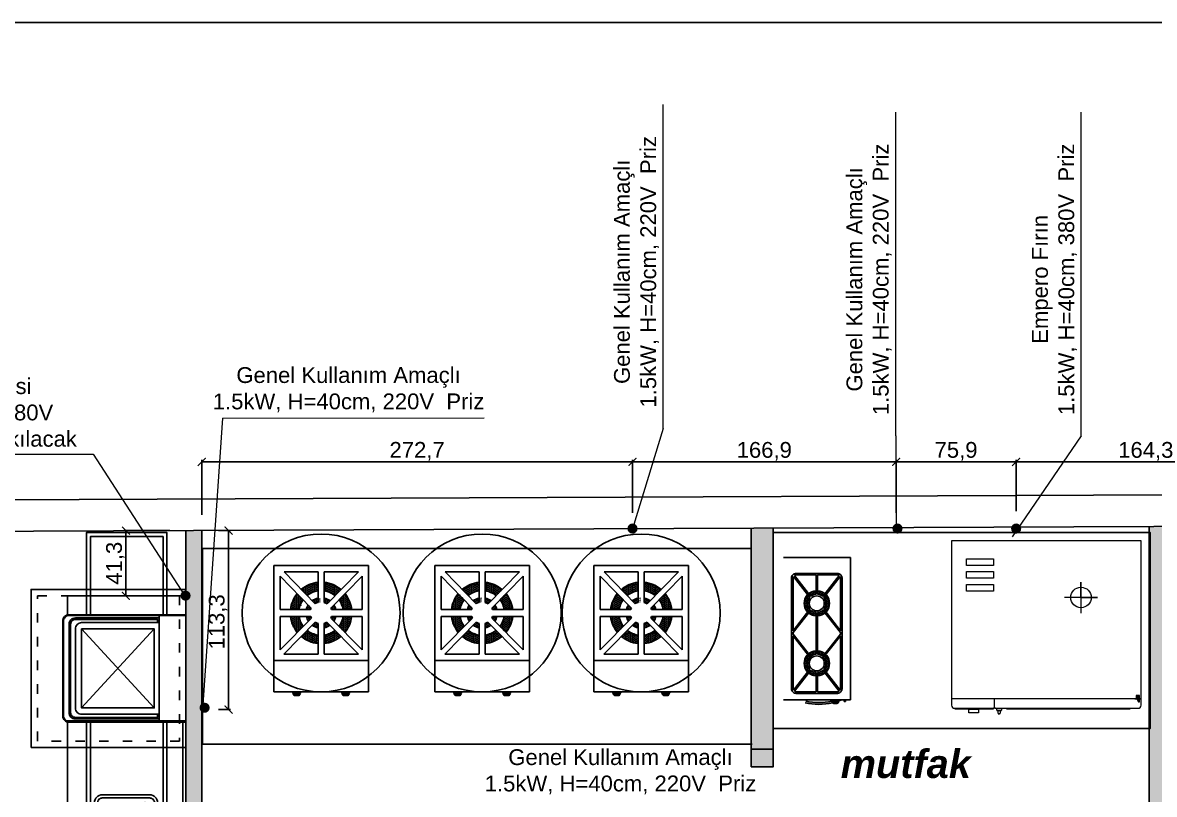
# Model space of a CAD drawing. Header units: millimetres. Extents: x -3164 to 12587, y -18082 to -16228.
# Drawn here: x 1909 to 2626, y -16717 to -16228 of the extents above; entities that cross this region are included whole.
import ezdxf

# ---------------------------------------------------------------- set-up
doc = ezdxf.new("R2010")
doc.units = ezdxf.units.MM
doc.linetypes.add('ACAD_ISO03W100', pattern=[30, 12, -18])
doc.layers.add('Mtm-elk.', color=40, linetype='Continuous', lineweight=20)
doc.layers.add('rmz-elk.', color=40, linetype='Continuous', lineweight=20)
doc.styles.add('ARIAL', font='', dxfattribs={"height": 1})
doc.styles.get("Standard").update_dxf_attribs({"font": 'arial.ttf'})
doc.styles.add('text-100', font='comic.ttf', dxfattribs={"height": 50})
doc.styles.get('ARIAL').set_extended_font_data('Arial', bold=True)
doc.dimstyles.new('ISO-25', dxfattribs={"dimtxt": 10, "dimasz": 5, "dimexe": 1.25, "dimexo": 10, "dimtad": 1, "dimdec": 1, "dimtxsty": 'Standard', "dimblk": 'ARCHTICK', "dimcen": 2.5, "dimadec": 0, "dimazin": 0, "dimtfac": 1, "dimtdec": 1, "dimtmove": 0, "dimatfit": 3, "dimfxl": 1, "dimarcsym": 0})
pattern_1 = [(0, (863.9996, -4927.1813), (0, 0.6599112), [0.381, -0.762]), (120, (863.9996, -4927.1813), (-0.57149986, -0.3299556), [0.381, -0.762]), (60, (864.3806, -4927.1813), (-0.57149986, 0.3299556), [0.381, -0.762])]
pattern_2 = [(0, (1426.2737, -5386.25986), (0, 0.6599112), [0.381, -0.762]), (120, (1426.2737, -5386.25986), (-0.57149986, -0.3299556), [0.381, -0.762]), (60, (1426.6547, -5386.25986), (-0.57149986, 0.3299556), [0.381, -0.762])]
pattern_3 = [(0, (1717.6897, -4372.8711), (0, 0.6599112), [0.381, -0.762]), (120, (1717.6897, -4372.8711), (-0.57149986, -0.3299556), [0.381, -0.762]), (60, (1718.0707, -4372.8711), (-0.57149986, 0.3299556), [0.381, -0.762])]
pattern_4 = [(180, (2767.1381, 5097.11667), (-7e-17, -0.549926), [0.3175, -0.635]), (300, (2767.1381, 5097.11667), (0.47624989, 0.274963), [0.3175, -0.635]), (240, (2766.8206, 5097.11667), (0.47624989, -0.274963), [0.3175, -0.635])]
pattern_5 = [(180, (2767.1381, 5059.11667), (-7e-17, -0.549926), [0.3175, -0.635]), (300, (2767.1381, 5059.11667), (0.47624989, 0.274963), [0.3175, -0.635]), (240, (2766.8206, 5059.11667), (0.47624989, -0.274963), [0.3175, -0.635])]

# ---------------------------------------------------------------- blocks, each defined once
blk = doc.blocks.new('23434324')
h = blk.add_hatch(color=7)
edge = h.paths.add_edge_path()
edge.add_line((2395.58, 1826.78), (2395.08, 1826.78))
edge.add_line((2395.08, 1826.78), (2395.08, 1752.78))
edge.add_arc((2391.58, 1752.78), 3.5, -90, 0, ccw=False)
edge.add_line((2391.58, 1749.28), (2331.58, 1749.28))
edge.add_arc((2331.58, 1752.78), 3.5, 180, 270, ccw=False)
edge.add_line((2328.08, 1752.78), (2328.08, 1826.78))
edge.add_line((2328.08, 1826.78), (2327.58, 1826.78))
edge.add_line((2327.58, 1826.78), (2327.58, 1809.87))
edge.add_line((2327.58, 1809.87), (2327.58, 1752.78))
edge.add_arc((2331.58, 1752.78), 4, 180, 270)
edge.add_line((2331.58, 1748.78), (2391.58, 1748.78))
edge.add_arc((2391.58, 1752.78), 4, 270, 360)
edge.add_line((2395.58, 1752.78), (2395.58, 1826.78))
blk.add_hatch(color=7).paths.add_polyline_path([(2393.58, 1809.87), (2390.58, 1809.87), (2390.58, 1808.87), (2392.58, 1808.87), (2392.58, 1756.78, -0.414214), (2389.58, 1753.78), (2333.58, 1753.78, -0.414214), (2330.58, 1756.78), (2330.58, 1808.87), (2332.58, 1808.87), (2332.58, 1809.87), (2329.58, 1809.87), (2329.58, 1756.78, 0.414214), (2333.58, 1752.78), (2389.58, 1752.78, 0.414214), (2393.58, 1756.78)])
at = {"color": 7}
for points in [[(2331.58, 1748.78), (2391.58, 1748.78, 0.414214), (2395.58, 1752.78), (2395.58, 1826.78), (2327.58, 1826.78), (2327.58, 1752.78, 0.414214)], [(2331.58, 1749.28), (2391.58, 1749.28, 0.414214), (2395.08, 1752.78), (2395.08, 1826.78), (2328.08, 1826.78), (2328.08, 1752.78, 0.414214)]]:
    blk.add_lwpolyline(points, format="xyb", close=True, dxfattribs=at)
for points in [[(2327.58, 1809.87), (2327.58, 1826.78), (2395.58, 1826.78), (2395.58, 1809.87)], [(2390.58, 1826.78), (2332.58, 1826.78)], [(2395.08, 1809.87), (2328.08, 1809.87)], [(2332.58, 1809.87), (2390.58, 1809.87)], [(2336.58, 1760.78), (2386.58, 1760.78), (2386.58, 1806.78), (2336.58, 1806.78), (2336.58, 1760.78), (2386.58, 1806.78), (2336.58, 1806.78), (2386.58, 1760.78)]]:
    blk.add_lwpolyline(points, dxfattribs=at)
for points in [[(2393.58, 1809.87), (2393.58, 1756.78, -0.414214), (2389.58, 1752.78), (2333.58, 1752.78, -0.414214), (2329.58, 1756.78), (2329.58, 1809.87)], [(2390.58, 1808.87), (2392.58, 1808.87), (2392.58, 1756.78, -0.414214), (2389.58, 1753.78), (2333.58, 1753.78, -0.414214), (2330.58, 1756.78), (2330.58, 1808.87), (2332.58, 1808.87)], [(2332.58, 1809.87), (2332.58, 1760.78, 0.414214), (2336.58, 1756.78), (2386.58, 1756.78, 0.414214), (2390.58, 1760.78), (2390.58, 1809.87)]]:
    blk.add_lwpolyline(points, format="xyb", dxfattribs=at)
blk = doc.blocks.new('errere')
at = {"color": 1}
blk.add_lwpolyline([(93.75, 2378.25), (193.75, 2378.25), (193.75, 2476.25), (93.75, 2476.25)], close=True, dxfattribs=at)
at = {"color": 1, "linetype": 'ACAD_ISO03W100', "ltscale": 0.5}
blk.add_lwpolyline([(97.75, 2382.25), (189.75, 2382.25), (189.75, 2472.25), (97.75, 2472.25)], close=True, dxfattribs=at)
at = {"color": 1}
blk.add_blockref('23434324', (-2217.83, 649.46), dxfattribs=at)
blk = doc.blocks.new('DSFSSDFS')
h = blk.add_hatch()
h.set_pattern_fill('NET3', scale=0.3, style=0)
h.set_pattern_definition([(0, (-92.6598, 1.5319), (0, 0.9525), []), (60, (-92.6598, 1.5319), (-0.8248892, 0.47625), []), (120, (-92.6598, 1.5319), (-0.8248892, -0.47625), [])])
h.paths.add_polyline_path([(1478.66, 2190.23, 1), (1482.66, 2190.23, 1)])
h.paths.add_polyline_path([(1481.21, 2190.23, -1), (1480.1, 2190.23, -1)], flags=16)
h.paths.add_polyline_path([(1480.96, 2190.23, 1), (1480.35, 2190.23, 1)], flags=0)
at = {"color": 7}
for points in [[(1453.66, 2158.23), (1483.66, 2158.23, 0.414214), (1488.66, 2163.23), (1488.66, 2193.23, 0.414214), (1483.66, 2198.23), (1453.66, 2198.23, 0.414214), (1448.66, 2193.23), (1448.66, 2163.23, 0.414214)], [(1453.66, 2160.23), (1483.66, 2160.23, 0.414214), (1486.66, 2163.23), (1486.66, 2193.23, 0.414214), (1483.66, 2196.23), (1453.66, 2196.23, 0.414214), (1450.66, 2193.23), (1450.66, 2163.23, 0.414214)]]:
    blk.add_lwpolyline(points, format="xyb", close=True, dxfattribs=at)
for points in [[(1476.66, 2190.23), (1456.66, 2190.23)], [(1456.66, 2166.23), (1477.83, 2187.4)], [(1480.66, 2186.23), (1480.66, 2166.23)]]:
    blk.add_lwpolyline(points, dxfattribs=at)
for radius in [3, 2.28, 2, 0.553, 0.304]:
    blk.add_circle((1480.66, 2190.23), radius, dxfattribs=at)
blk = doc.blocks.new('A$C70B71D40')
at = {"color": 7}
for points in [[(75, 0), (75, 160), (0, 160), (0, 0)], [(60.5, 160), (60.5, 10.5), (14.5, 10.5), (14.5, 160)]]:
    blk.add_lwpolyline(points, close=True, dxfattribs=at)
for points in [[(0, 160), (2, 160), (2, 0)], [(37.5, 8), (12, 8), (12, 160)], [(12, 8), (63, 8), (63, 160)], [(14.5, 10.5), (12, 8)], [(60.5, 10.5), (63, 8)]]:
    blk.add_lwpolyline(points, dxfattribs=at)
at = {"color": 7, "rotation": 90.00000000000001}
blk.add_blockref('DSFSSDFS', (2216.16, -1375.43), dxfattribs=at)
blk = doc.blocks.new('ghggfhh')
at = {"color": 7}
blk.add_lwpolyline([(1188.71, 1333.35), (1193.71, 1333.35), (1193.71, 1333.87), (1188.71, 1333.87)], close=True, dxfattribs=at)
blk.add_lwpolyline([(1188.71, 1333), (1189.21, 1332.53), (1189.21, 1332.51, 0.414214), (1190.21, 1331.51), (1192.21, 1331.51, 0.414214), (1193.21, 1332.51), (1193.21, 1332.53), (1193.71, 1333)], format="xyb", dxfattribs=at)
for points in [[(1188.71, 1333), (1190.71, 1333)], [(1190.71, 1333.35), (1190.71, 1333)], [(1191.71, 1333.35), (1191.71, 1333)], [(1191.71, 1333), (1193.71, 1333)], [(1189.35, 1332.74), (1193.07, 1332.74)], [(1189.46, 1332.51), (1192.96, 1332.51)], [(1189.5, 1332.27), (1192.92, 1332.27)], [(1189.62, 1332.04), (1192.79, 1332.04)], [(1189.97, 1331.8), (1192.45, 1331.8)]]:
    blk.add_lwpolyline(points, dxfattribs=at)
blk = doc.blocks.new('dggddgf')
h = blk.add_hatch()
h.set_pattern_fill('HEX', color=1, scale=0.12, style=0)
h.set_pattern_definition(pattern_3)
edge = h.paths.add_edge_path()
edge.add_line((2936.08, -3754.13), (2939.86, -3757.99))
edge.add_arc((2948.75, -3768.95), 14.11, 97.88998, 129.05912, ccw=False)
edge.add_line((2946.82, -3754.96), (2946.82, -3749.54))
edge.add_arc((2948.75, -3768.95), 19.5, 95.70226, 130.54061)
h = blk.add_hatch()
h.set_pattern_fill('HEX', color=1, scale=0.12, style=0)
h.set_pattern_definition(pattern_1)
h.paths.add_polyline_path([(2961.31, -3754.03, 0.15121), (2950.69, -3749.54), (2950.69, -3754.96, -0.134245), (2957.53, -3757.9)])
h = blk.add_hatch()
h.set_pattern_fill('HEX', color=1, scale=0.12, style=0)
h.set_pattern_definition(pattern_3)
edge = h.paths.add_edge_path()
edge.add_line((2929.37, -3766.78), (2934.81, -3766.78))
edge.add_arc((2948.75, -3768.95), 14.11, 143.58288, 171.18457, ccw=False)
edge.add_line((2937.39, -3760.57), (2933.59, -3756.69))
edge.add_arc((2948.75, -3768.95), 19.5, 141.04714, 173.6313)
edge = h.paths.add_edge_path()
edge.add_line((2934.83, -3771.28), (2929.39, -3771.28))
edge.add_arc((2948.75, -3768.95), 19.5, 186.86552, 219.26748)
edge.add_line((2933.66, -3781.29), (2937.47, -3777.43))
edge.add_arc((2948.75, -3768.95), 14.11, 189.50606, 216.95366, ccw=False)
h = blk.add_hatch()
h.set_pattern_fill('HEX', color=1, scale=0.12, style=0)
h.set_pattern_definition(pattern_2)
edge = h.paths.add_edge_path()
edge.add_line((2943.04, -3761.23), (2944.92, -3763.15))
edge.add_arc((2948.75, -3768.95), 6.95, 106.19054, 123.48715, ccw=False)
edge.add_line((2946.82, -3762.27), (2946.82, -3759.54))
edge.add_arc((2948.75, -3768.95), 9.6, 101.64358, 126.52783)
h = blk.add_hatch()
h.set_pattern_fill('HEX', color=1, scale=0.12, style=0)
h.set_pattern_definition(pattern_2)
edge = h.paths.add_edge_path()
edge.add_line((2949.69, -3762.06), (2949.69, -3759.39))
edge.add_arc((2948.75, -3768.95), 9.6, 84.39578, 86.41668)
edge.add_line((2949.35, -3759.36), (2949.35, -3762.02))
edge.add_arc((2948.75, -3768.95), 6.95, 82.24607, 85.04645, ccw=False)
edge = h.paths.add_edge_path()
edge.add_line((2952.47, -3763.08), (2954.35, -3761.15))
edge.add_arc((2948.75, -3768.95), 9.6, 54.30074, 78.35642)
edge.add_line((2950.69, -3759.54), (2950.69, -3762.27))
edge.add_arc((2948.75, -3768.95), 6.95, 57.63828, 73.80946, ccw=False)
h = blk.add_hatch()
h.set_pattern_fill('HEX', color=1, scale=0.12, style=0)
h.set_pattern_definition(pattern_3)
edge = h.paths.add_edge_path()
edge.add_line((2962.7, -3766.78), (2968.13, -3766.78))
edge.add_arc((2948.75, -3768.95), 19.5, 6.3687, 38.95286)
edge.add_line((2963.92, -3756.69), (2960.11, -3760.57))
edge.add_arc((2948.75, -3768.95), 14.11, 8.81543, 36.41712, ccw=False)
edge = h.paths.add_edge_path()
edge.add_line((2968.11, -3771.28), (2962.67, -3771.28))
edge.add_arc((2948.75, -3768.95), 14.11, 323.04634, 350.49394, ccw=False)
edge.add_line((2960.03, -3777.43), (2963.85, -3781.29))
edge.add_arc((2948.75, -3768.95), 19.5, 320.73252, 353.13448)
h = blk.add_hatch()
h.set_pattern_fill('HEX', color=1, scale=0.12, style=0)
h.set_pattern_definition(pattern_2)
edge = h.paths.add_edge_path()
edge.add_line((2939.4, -3766.78), (2942.15, -3766.78))
edge.add_arc((2948.75, -3768.95), 6.95, 153.25863, 161.86283, ccw=False)
edge.add_line((2942.55, -3765.82), (2940.62, -3763.85))
edge.add_arc((2948.75, -3768.95), 9.6, 147.9452, 166.9784)
edge = h.paths.add_edge_path()
edge.add_line((2942.21, -3771.28), (2939.44, -3771.28))
edge.add_arc((2948.75, -3768.95), 9.6, 194.0527, 212.98008)
edge.add_line((2940.7, -3774.17), (2942.63, -3772.22))
edge.add_arc((2948.75, -3768.95), 6.95, 199.60081, 208.15757, ccw=False)
h = blk.add_hatch()
h.set_pattern_fill('HEX', color=1, scale=0.12, style=0)
h.set_pattern_definition(pattern_2)
edge = h.paths.add_edge_path()
edge.add_line((2955.36, -3766.78), (2958.11, -3766.78))
edge.add_arc((2948.75, -3768.95), 9.6, 13.0216, 32.0548)
edge.add_line((2956.89, -3763.85), (2954.96, -3765.82))
edge.add_arc((2948.75, -3768.95), 6.95, 18.13717, 26.74137, ccw=False)
edge = h.paths.add_edge_path()
edge.add_line((2958.07, -3771.28), (2955.3, -3771.28))
edge.add_arc((2948.75, -3768.95), 6.95, 331.84243, 340.39919, ccw=False)
edge.add_line((2954.88, -3772.22), (2956.81, -3774.17))
edge.add_arc((2948.75, -3768.95), 9.6, 327.01992, 345.9473)
h = blk.add_hatch()
h.set_pattern_fill('HEX', color=1, scale=0.12, style=0)
h.set_pattern_definition(pattern_2)
edge = h.paths.add_edge_path()
edge.add_line((2946.82, -3778.35), (2946.82, -3775.62))
edge.add_arc((2948.75, -3768.95), 6.95, 237.85876, 253.80946, ccw=False)
edge.add_line((2945.06, -3774.83), (2943.16, -3776.75))
edge.add_arc((2948.75, -3768.95), 9.6, 234.35368, 258.35642)
h = blk.add_hatch()
h.set_pattern_fill('HEX', color=1, scale=0.12, style=0)
h.set_pattern_definition(pattern_1)
h.paths.add_polyline_path([(2952.45, -3774.83, -0.069711), (2950.69, -3775.62), (2950.69, -3778.35, 0.105116), (2954.35, -3776.75)])
h = blk.add_hatch()
h.set_pattern_fill('HEX', color=1, scale=0.12, style=0)
h.set_pattern_definition(pattern_3)
edge = h.paths.add_edge_path()
edge.add_line((2939.96, -3779.98), (2936.15, -3783.83))
edge.add_arc((2948.75, -3768.95), 19.5, 229.74031, 264.29774)
edge.add_line((2946.82, -3788.35), (2946.82, -3782.93))
edge.add_arc((2948.75, -3768.95), 14.11, 231.44232, 262.11002, ccw=False)
h = blk.add_hatch()
h.set_pattern_fill('HEX', color=1, scale=0.12, style=0)
h.set_pattern_definition(pattern_3)
edge = h.paths.add_edge_path()
edge.add_line((2961.35, -3783.83), (2957.55, -3779.98))
edge.add_arc((2948.75, -3768.95), 14.11, 277.88998, 308.55768, ccw=False)
edge.add_line((2950.69, -3782.93), (2950.69, -3788.35))
edge.add_arc((2948.75, -3768.95), 19.5, 275.70226, 310.25969)
at = {"color": 7}
for p, q in [((2978.75, -3738.95), (2918.75, -3738.95)), ((2918.75, -3738.95), (2918.75, -3818.95)), ((2978.75, -3818.95), (2978.75, -3738.95)), ((2922.75, -3745.64), (2922.75, -3766.78)), ((2942.55, -3765.82), (2922.75, -3745.64)), ((2946.82, -3742.95), (2925.12, -3742.95)), ((2944.92, -3763.15), (2925.12, -3742.95)), ((2946.82, -3762.27), (2946.82, -3742.95)), ((2972.14, -3742.95), (2950.69, -3742.95)), ((2950.69, -3762.27), (2950.69, -3742.95)), ((2972.14, -3742.95), (2952.47, -3763.08)), ((2974.75, -3745.64), (2954.96, -3765.82)), ((2974.75, -3766.78), (2974.75, -3745.64)), ((2922.75, -3771.28), (2922.75, -3792.3)), ((2942.63, -3772.22), (2922.75, -3792.3)), ((2945.06, -3774.83), (2925.15, -3794.95)), ((2946.82, -3794.95), (2946.82, -3775.62)), ((2950.69, -3794.95), (2950.69, -3775.62)), ((2972.36, -3794.95), (2952.45, -3774.83)), ((2974.75, -3792.3), (2954.88, -3772.22)), ((2974.75, -3792.3), (2974.75, -3771.28)), ((2925.15, -3794.95), (2946.82, -3794.95)), ((2950.69, -3794.95), (2972.36, -3794.95)), ((2918.75, -3798.95), (2978.75, -3798.95))]:
    blk.add_line(p, q, dxfattribs=at)
at = {"color": 1}
for p, q in [((2978.75, -3738.95), (2918.75, -3738.95)), ((2918.75, -3738.95), (2918.75, -3798.95)), ((2978.75, -3798.95), (2978.75, -3738.95)), ((2918.75, -3798.95), (2978.75, -3798.95))]:
    blk.add_line(p, q, dxfattribs=at)
at = {"color": 7}
for points in [[(2922.75, -3766.78), (2942.15, -3766.78)], [(2955.36, -3766.78), (2974.75, -3766.78)], [(2922.75, -3771.28), (2942.21, -3771.28)], [(2955.3, -3771.28), (2974.75, -3771.28)], [(2918.75, -3818.95), (2978.75, -3818.95)]]:
    blk.add_lwpolyline(points, dxfattribs=at)
at = {"color": 1}
for radius, start, end in [(19.5, 95.70226, 130.54061), (19.5, 49.90347, 84.29774), (19.5, 141.04714, 173.6313), (14.11, 143.58288, 171.18457), (14.11, 97.88998, 129.05912), (9.6, 101.64358, 126.52783), (14.11, 51.52619, 82.11002), (9.6, 54.30074, 78.35642), (14.11, 8.81543, 36.41712), (19.5, 6.3687, 38.95286), (9.6, 147.9452, 166.9784), (9.6, 13.0216, 32.0548), (19.5, 186.86552, 219.26748), (14.11, 189.50606, 216.95366), (9.6, 194.0527, 212.98008), (9.6, 327.01992, 345.9473), (14.11, 323.04634, 350.49394), (19.5, 320.73252, 353.13448), (14.11, 231.44232, 262.11002), (9.6, 234.35368, 258.35642), (9.6, 281.64358, 305.64632), (14.11, 277.88998, 308.55768), (19.5, 229.74031, 264.29774), (19.5, 275.70226, 310.25969)]:
    blk.add_arc((2948.75, -3768.95), radius, start, end, dxfattribs=at)
at = {"color": 7}
for start, end in [(153.25863, 161.86283), (105.7481, 123.48715), (106.19054, 123.48715), (57.63828, 73.80946), (57.63828, 73.80946), (18.13717, 26.74137), (18.13717, 26.74137), (199.60081, 208.15757), (237.85876, 255.29022), (237.85876, 253.80946), (286.19054, 302.14124), (286.19054, 302.14124), (331.84243, 340.39919), (331.84243, 340.39919)]:
    blk.add_arc((2948.75, -3768.95), 6.95, start, end, dxfattribs=at)
for p in [(1741.99, -5152.82), (1772.99, -5152.82)]:
    blk.add_blockref('ghggfhh', p, dxfattribs=at)
blk = doc.blocks.new('Y45Y45Y')
at = {"color": 7, "lineweight": 0}
blk.add_lwpolyline([(-1985.33, -3871.68), (-1894.83, -3871.68, 0.414214), (-1892.83, -3869.68), (-1892.83, -3765.68), (-2012.83, -3765.68), (-2012.83, -3869.68, 0.414214), (-2010.83, -3871.68), (-1985.83, -3871.68)], format="xyb", dxfattribs=at)
for points in [[(-2003.31, -3776.97), (-1986.31, -3776.97), (-1986.31, -3781.17), (-2003.31, -3781.17)], [(-2003.31, -3785.15), (-1986.31, -3785.15), (-1986.31, -3789.35), (-2003.31, -3789.35)], [(-2003.31, -3793.33), (-1986.31, -3793.33), (-1986.31, -3797.53), (-2003.31, -3797.53)], [(-2001.84, -3872.18), (-1995.84, -3872.18), (-1995.84, -3874.56), (-2001.84, -3874.56)], [(-1983.67, -3873.1), (-1981.71, -3873.1), (-1981.71, -3873.29), (-1983.67, -3873.29)]]:
    blk.add_lwpolyline(points, close=True, dxfattribs=at)
for points in [[(-1930.88, -3801.52), (-1930.88, -3791.88), (-1930.88, -3811.46)], [(-1930.73, -3801.52), (-1920.51, -3801.52), (-1941.26, -3801.52)], [(-1892.83, -3865.68), (-2012.83, -3865.68)], [(-1985.58, -3871.18), (-1985.58, -3865.68)], [(-1896.8, -3865.68), (-1896.8, -3865.68), (-1892.83, -3865.68)], [(-1894.51, -3867.68), (-1893.83, -3867.68), (-1893.83, -3863.68), (-1895.83, -3863.68), (-1895.83, -3865.08)], [(-1895.83, -3865.08), (-1894.51, -3867.68)], [(-2010.83, -3871.68), (-1985.83, -3871.68), (-1985.83, -3871.18), (-1985.33, -3871.18), (-1985.33, -3871.68)], [(-1986.51, -3871.68), (-1986.51, -3872.18), (-2010.51, -3872.18), (-2010.51, -3871.68)], [(-1984.17, -3872.85), (-1984.17, -3871.68), (-1981.22, -3871.68), (-1981.22, -3872.85)], [(-1981.47, -3873.1), (-1983.92, -3873.1)], [(-1983.38, -3874.76), (-1983.38, -3873.1), (-1982.01, -3873.1), (-1982.01, -3874.76)], [(-1982.51, -3875.26), (-1982.88, -3875.26)]]:
    blk.add_lwpolyline(points, dxfattribs=at)
at = {"color": 4, "lineweight": 0}
blk.add_lwpolyline([(-1899.83, -3871.68), (-1899.83, -3871.68), (-1899.83, -3872.18), (-1977.83, -3872.18), (-1977.83, -3871.68)], dxfattribs=at)
at = {"color": 7, "lineweight": 0}
for centre, radius in [((-1930.88, -3801.52), 6.5), ((-1895.32, -3864.19), 0.38), ((-1894.81, -3865.08), 0.38), ((-1894.35, -3864.19), 0.38), ((-1894.35, -3866.83), 0.38)]:
    blk.add_circle(centre, radius, dxfattribs=at)
for centre, radius, start, end in [((-1983.92, -3872.85), 0.25, 180, 270), ((-1982.88, -3874.76), 0.5, 180, 270), ((-1982.51, -3874.76), 0.5, 270, 0), ((-1981.47, -3872.85), 0.25, 270, 0)]:
    blk.add_arc(centre, radius, start, end, dxfattribs=at)
blk = doc.blocks.new('A$C60AE6CCA')
at = {"color": 7, "lineweight": 0}
blk.add_blockref('Y45Y45Y', (2012.83, 3875.26), dxfattribs=at)
blk = doc.blocks.new('5555')
h = blk.add_hatch()
h.set_pattern_fill('HEX', scale=0.1, angle=180, style=0)
h.set_pattern_definition(pattern_4)
h.paths.add_polyline_path([(1492.93, 3755.19), (1494.53, 3753.66, -0.16309), (1497.91, 3755.12), (1497.91, 3757.34, 0.174349)])
h = blk.add_hatch()
h.set_pattern_fill('HEX', scale=0.1, angle=180, style=0)
h.set_pattern_definition(pattern_4)
h.paths.add_polyline_path([(1498.91, 3755.12, -0.16309), (1502.28, 3753.66), (1503.88, 3755.19, 0.174349), (1498.91, 3757.34)])
h = blk.add_hatch()
h.set_pattern_fill('HEX', scale=0.1, angle=180, style=0)
h.set_pattern_definition(pattern_4)
h.paths.add_polyline_path([(1492.36, 3744.12), (1493.95, 3745.65, -0.361583), (1493.95, 3753.06), (1492.36, 3754.59, 0.37286)])
h = blk.add_hatch()
h.set_pattern_fill('HEX', scale=0.1, angle=180, style=0)
h.set_pattern_definition(pattern_4)
h.paths.add_polyline_path([(1502.86, 3745.65), (1504.45, 3744.12, 0.37286), (1504.45, 3754.59), (1502.86, 3753.06, -0.361583)])
h = blk.add_hatch()
h.set_pattern_fill('HEX', scale=0.1, angle=180, style=0)
h.set_pattern_definition(pattern_4)
h.paths.add_polyline_path([(1497.91, 3741.37), (1497.91, 3743.59, -0.16309), (1494.53, 3745.05), (1492.93, 3743.52, 0.174349)])
h = blk.add_hatch()
h.set_pattern_fill('HEX', scale=0.1, angle=180, style=0)
h.set_pattern_definition(pattern_4)
h.paths.add_polyline_path([(1498.91, 3741.37, 0.174349), (1503.88, 3743.52), (1502.28, 3745.05, -0.16309), (1498.91, 3743.59)])
h = blk.add_hatch()
h.set_pattern_fill('HEX', scale=0.1, angle=180, style=0)
h.set_pattern_definition(pattern_5)
h.paths.add_polyline_path([(1492.93, 3717.19), (1494.53, 3715.66, -0.16309), (1497.91, 3717.12), (1497.91, 3719.34, 0.174349)])
h = blk.add_hatch()
h.set_pattern_fill('HEX', scale=0.1, angle=180, style=0)
h.set_pattern_definition(pattern_5)
h.paths.add_polyline_path([(1498.91, 3717.12, -0.16309), (1502.28, 3715.66), (1503.88, 3717.19, 0.174349), (1498.91, 3719.34)])
h = blk.add_hatch()
h.set_pattern_fill('HEX', scale=0.1, angle=180, style=0)
h.set_pattern_definition(pattern_5)
h.paths.add_polyline_path([(1492.36, 3706.12), (1493.95, 3707.65, -0.361583), (1493.95, 3715.06), (1492.36, 3716.59, 0.37286)])
h = blk.add_hatch()
h.set_pattern_fill('HEX', scale=0.1, angle=180, style=0)
h.set_pattern_definition(pattern_5)
h.paths.add_polyline_path([(1502.86, 3707.65), (1504.45, 3706.12, 0.37286), (1504.45, 3716.59), (1502.86, 3715.06, -0.361583)])
h = blk.add_hatch()
h.set_pattern_fill('HEX', scale=0.1, angle=180, style=0)
h.set_pattern_definition(pattern_5)
h.paths.add_polyline_path([(1497.91, 3703.37), (1497.91, 3705.59, -0.16309), (1494.53, 3707.05), (1492.93, 3705.52, 0.174349)])
h = blk.add_hatch()
h.set_pattern_fill('HEX', scale=0.1, angle=180, style=0)
h.set_pattern_definition(pattern_5)
h.paths.add_polyline_path([(1498.91, 3703.37, 0.174349), (1503.88, 3705.52), (1502.28, 3707.05, -0.16309), (1498.91, 3705.59)])
at = {"color": 7}
blk.add_lwpolyline([(1511.41, 3768.35), (1485.41, 3768.35, 0.414214), (1482.41, 3765.35), (1482.41, 3695.35, 0.414214), (1485.41, 3692.35), (1511.41, 3692.35, 0.414214), (1514.41, 3695.35), (1514.41, 3765.35, 0.414214)], format="xyb", close=True, dxfattribs=at)
for points in [[(1483.71, 3766.41, 0.139987), (1483.41, 3765.35), (1483.41, 3732.01)], [(1497.91, 3767.35), (1485.41, 3767.35, 0.149996), (1484.28, 3767.01)], [(1512.53, 3767.01, 0.149996), (1511.41, 3767.35), (1498.91, 3767.35)], [(1513.41, 3732.01), (1513.41, 3765.35, 0.139987), (1513.1, 3766.41, 0.139987)], [(1483.41, 3728.7), (1483.41, 3695.35, 0.139987), (1483.71, 3694.3)], [(1513.1, 3694.3, 0.139987), (1513.41, 3695.35), (1513.41, 3728.7)], [(1484.28, 3693.7, 0.149996), (1485.41, 3693.35), (1497.91, 3693.35)], [(1498.91, 3693.35), (1511.41, 3693.35, 0.149996), (1512.53, 3693.7, 0.149996)]]:
    blk.add_lwpolyline(points, format="xyb", dxfattribs=at)
for points in [[(1483.71, 3766.41), (1493.95, 3753.06)], [(1484.28, 3767.01), (1494.53, 3753.66)], [(1497.91, 3767.35), (1497.91, 3755.12)], [(1498.91, 3767.35), (1498.91, 3755.12)], [(1502.28, 3753.66), (1512.53, 3767.01)], [(1502.86, 3753.06), (1513.1, 3766.41)], [(1483.41, 3732.01), (1494.71, 3746.38)], [(1483.41, 3730.85), (1494.53, 3745.05)], [(1497.91, 3719.34), (1497.91, 3743.59)], [(1498.91, 3719.34), (1498.91, 3743.59)], [(1501.52, 3745.78), (1513.41, 3730.85)], [(1502.1, 3746.38), (1513.41, 3732.01)], [(1483.41, 3729.85), (1483.41, 3730.85)], [(1483.41, 3729.85), (1494.53, 3715.66)], [(1483.41, 3728.7), (1493.95, 3715.06)], [(1497.91, 3729.35), (1497.91, 3717.12)], [(1498.91, 3729.35), (1498.91, 3717.12)], [(1502.28, 3715.66), (1513.41, 3729.85)], [(1502.86, 3715.06), (1513.41, 3728.7)], [(1513.41, 3729.85), (1513.41, 3730.85)], [(1483.71, 3694.3), (1493.95, 3707.65)], [(1484.28, 3693.7), (1494.53, 3707.05)], [(1497.91, 3693.35), (1497.91, 3705.59)], [(1498.91, 3693.35), (1498.91, 3705.59)], [(1502.28, 3707.05), (1512.53, 3693.7)], [(1502.86, 3707.65), (1513.1, 3694.3)]]:
    blk.add_lwpolyline(points, dxfattribs=at)
for centre in [(1498.41, 3749.35), (1498.41, 3711.35)]:
    blk.add_circle(centre, 4.74, dxfattribs=at)
for centre, radius, start, end in [((1498.41, 3749.35), 8, 93.58332, 133.14354), ((1498.41, 3749.35), 5.79, 94.95355, 132.00487), ((1498.41, 3749.35), 8, 46.85646, 86.41668), ((1498.41, 3749.35), 5.79, 47.99513, 85.04645), ((1498.41, 3749.35), 8, 139.10306, 220.89694), ((1498.41, 3749.35), 5.79, 140.24174, 219.75826), ((1498.41, 3749.35), 5.79, 320.24174, 39.75826), ((1498.41, 3749.35), 8, 319.10306, 40.89694), ((1498.41, 3749.35), 8, 226.85646, 266.41668), ((1498.41, 3749.35), 5.79, 227.99513, 265.04645), ((1498.41, 3749.35), 5.79, 274.95355, 312.00487), ((1498.41, 3749.35), 8, 273.58332, 313.14354), ((1498.41, 3711.35), 8, 93.58332, 133.52317), ((1498.41, 3711.35), 8, 93.58332, 133.14354), ((1498.41, 3711.35), 8, 46.47683, 86.41668), ((1498.41, 3711.35), 8, 46.85646, 86.41668), ((1498.41, 3711.35), 8, 139.10306, 220.89694), ((1498.41, 3711.35), 8, 139.50306, 220.48489), ((1498.41, 3711.35), 5.79, 140.24174, 219.75826), ((1498.41, 3711.35), 5.79, 94.95355, 132.00487), ((1498.41, 3711.35), 5.79, 47.99513, 85.04645), ((1498.41, 3711.35), 5.79, 320.24174, 39.75826), ((1498.41, 3711.35), 8, 319.10306, 40.89694), ((1498.41, 3711.35), 8, 319.51511, 40.49694), ((1498.41, 3711.35), 8, 226.44345, 266.41668), ((1498.41, 3711.35), 8, 226.85646, 266.41668), ((1498.41, 3711.35), 5.79, 227.99513, 265.04645), ((1498.41, 3711.35), 5.79, 274.95355, 312.00487), ((1498.41, 3711.35), 8, 273.58332, 313.55655), ((1498.41, 3711.35), 8, 273.58332, 313.14354)]:
    blk.add_arc(centre, radius, start, end, dxfattribs=at)
blk = doc.blocks.new('_ArchTick')
at = {"color": 0, "linetype": 'ByBlock', "const_width": 0.15}
blk.add_lwpolyline([(-0.5, -0.5), (0.5, 0.5)], dxfattribs=at)
blk = doc.blocks.new('*D156')
at = {"color": 0, "lineweight": -2, "transparency": 16777216}
for p, q in [((2538.1, -16537.51), (2538.1, -16504.92)), ((2702.43, -16506.17), (2538.1, -16506.17)), ((2702.43, -16536.44), (2702.43, -16504.92))]:
    blk.add_line(p, q, dxfattribs=at)
at = {"layer": 'Defpoints', "color": 0, "transparency": 16777216}
for p in [(2538.1, -16506.17), (2538.1, -16547.51), (2702.43, -16546.44)]:
    blk.add_point(p, dxfattribs=at)
at = {"color": 0, "lineweight": -2, "transparency": 16777216, "xscale": 5, "yscale": 5, "zscale": 5, "rotation": 180}
blk.add_blockref('_ArchTick', (2538.1, -16506.17), dxfattribs=at)
at = {"color": 0, "lineweight": -2, "transparency": 16777216, "xscale": 5, "yscale": 5, "zscale": 5}
blk.add_blockref('_ArchTick', (2702.43, -16506.17), dxfattribs=at)
at = {"color": 0, "transparency": 16777216, "insert": (2620.27, -16499.54), "char_height": 10, "attachment_point": 5}
blk.add_mtext('164,3', dxfattribs=at)
blk = doc.blocks.new('*D157')
at = {"color": 0, "lineweight": -2, "transparency": 16777216}
for p, q in [((2462.18, -16538.55), (2462.18, -16504.92)), ((2538.1, -16506.17), (2462.18, -16506.17)), ((2538.1, -16537.51), (2538.1, -16504.92))]:
    blk.add_line(p, q, dxfattribs=at)
at = {"layer": 'Defpoints', "color": 0, "transparency": 16777216}
for p in [(2462.18, -16506.17), (2462.18, -16548.55), (2538.1, -16547.51)]:
    blk.add_point(p, dxfattribs=at)
at = {"color": 0, "lineweight": -2, "transparency": 16777216, "xscale": 5, "yscale": 5, "zscale": 5, "rotation": 180}
blk.add_blockref('_ArchTick', (2462.18, -16506.17), dxfattribs=at)
at = {"color": 0, "lineweight": -2, "transparency": 16777216, "xscale": 5, "yscale": 5, "zscale": 5}
blk.add_blockref('_ArchTick', (2538.1, -16506.17), dxfattribs=at)
at = {"color": 0, "transparency": 16777216, "insert": (2500.14, -16499.54), "char_height": 10, "attachment_point": 5}
blk.add_mtext('75,9', dxfattribs=at)
blk = doc.blocks.new('*D158')
at = {"color": 0, "lineweight": -2, "transparency": 16777216}
for p, q in [((2295.25, -16538.55), (2295.25, -16504.92)), ((2462.18, -16506.17), (2295.25, -16506.17)), ((2462.18, -16538.55), (2462.18, -16504.92))]:
    blk.add_line(p, q, dxfattribs=at)
at = {"layer": 'Defpoints', "color": 0, "transparency": 16777216}
for p in [(2295.25, -16506.17), (2295.25, -16548.55), (2462.18, -16548.55)]:
    blk.add_point(p, dxfattribs=at)
at = {"color": 0, "lineweight": -2, "transparency": 16777216, "xscale": 5, "yscale": 5, "zscale": 5, "rotation": 180}
blk.add_blockref('_ArchTick', (2295.25, -16506.17), dxfattribs=at)
at = {"color": 0, "lineweight": -2, "transparency": 16777216, "xscale": 5, "yscale": 5, "zscale": 5}
blk.add_blockref('_ArchTick', (2462.18, -16506.17), dxfattribs=at)
at = {"color": 0, "transparency": 16777216, "insert": (2378.71, -16499.54), "char_height": 10, "attachment_point": 5}
blk.add_mtext('166,9', dxfattribs=at)
blk = doc.blocks.new('*D159')
at = {"color": 0, "lineweight": -2, "transparency": 16777216}
for p, q in [((2002.33, -16549.75), (1973.29, -16549.75)), ((1974.54, -16591.02), (1974.54, -16549.75)), ((2002.51, -16591.02), (1973.29, -16591.02))]:
    blk.add_line(p, q, dxfattribs=at)
at = {"layer": 'Defpoints', "color": 0, "transparency": 16777216}
for p in [(1974.54, -16549.75), (2012.33, -16549.75), (2012.51, -16591.02)]:
    blk.add_point(p, dxfattribs=at)
at = {"color": 0, "lineweight": -2, "transparency": 16777216, "xscale": 5, "yscale": 5, "zscale": 5}
for p, rotation in [((1974.54, -16549.75), 90), ((1974.54, -16591.02), 270)]:
    blk.add_blockref('_ArchTick', p, dxfattribs=dict(at, rotation=rotation))
at = {"color": 0, "transparency": 16777216, "insert": (1967.9, -16570.38), "char_height": 10, "attachment_point": 5, "rotation": 90}
blk.add_mtext('41,3', dxfattribs=at)
blk = doc.blocks.new('*D160')
at = {"color": 0, "lineweight": -2, "transparency": 16777216}
for p, q in [((2033.05, -16549.7), (2040.77, -16549.7)), ((2039.52, -16663.04), (2039.52, -16549.7)), ((2033.1, -16663.04), (2040.77, -16663.04))]:
    blk.add_line(p, q, dxfattribs=at)
at = {"layer": 'Defpoints', "color": 0, "transparency": 16777216}
for p in [(2023.05, -16549.7), (2039.52, -16549.7), (2023.1, -16663.04)]:
    blk.add_point(p, dxfattribs=at)
at = {"color": 0, "lineweight": -2, "transparency": 16777216, "xscale": 5, "yscale": 5, "zscale": 5}
for p, rotation in [((2039.52, -16549.7), 90), ((2039.52, -16663.04), 270)]:
    blk.add_blockref('_ArchTick', p, dxfattribs=dict(at, rotation=rotation))
at = {"color": 0, "transparency": 16777216, "insert": (2032.88, -16607.53), "char_height": 10, "attachment_point": 5, "rotation": 90}
blk.add_mtext('113,3', dxfattribs=at)
blk = doc.blocks.new('*D177')
at = {"color": 0, "lineweight": -2, "transparency": 16777216}
for p, q in [((2022.51, -16539.7), (2022.51, -16504.92)), ((2022.51, -16506.17), (2295.25, -16506.17)), ((2295.25, -16538.55), (2295.25, -16504.92))]:
    blk.add_line(p, q, dxfattribs=at)
at = {"layer": 'Defpoints', "color": 0, "transparency": 16777216}
for p in [(2295.25, -16506.17), (2022.51, -16549.7), (2295.25, -16548.55)]:
    blk.add_point(p, dxfattribs=at)
at = {"color": 0, "lineweight": -2, "transparency": 16777216, "xscale": 5, "yscale": 5, "zscale": 5, "rotation": 180}
blk.add_blockref('_ArchTick', (2022.51, -16506.17), dxfattribs=at)
at = {"color": 0, "lineweight": -2, "transparency": 16777216, "xscale": 5, "yscale": 5, "zscale": 5}
blk.add_blockref('_ArchTick', (2295.25, -16506.17), dxfattribs=at)
at = {"color": 0, "transparency": 16777216, "insert": (2158.88, -16499.54), "char_height": 10, "attachment_point": 5}
blk.add_mtext('272,7', dxfattribs=at)

msp = doc.modelspace()

# ---------------------------------------------------------------- hatches: boundary and pattern name
h = msp.add_hatch(color=256)
h.dxf.hatch_style = 1
h.paths.add_polyline_path([(1879.78, -16539.25), (1879.78, -16550.25), (1893.78, -16550.25), (1893.78, -16539.25)])
h.paths.add_polyline_path([(1672.9, -16653.04), (1686.47, -16656.47), (1689.17, -16645.81), (1675.6, -16642.38)])
h.paths.add_polyline_path([(2370.44, -16699.21), (2384.44, -16699.21), (2384.44, -16688.21), (2370.44, -16688.21)])
h.paths.add_polyline_path([(2719.44, -16688.21), (2719.44, -16699.21), (2733.44, -16699.21), (2733.44, -16688.21)])
h.paths.add_polyline_path([(3869.44, -16700.21), (3883.44, -16700.21), (3883.44, -16689.21), (3869.44, -16689.21)])
h.paths.add_polyline_path([(4281.44, -16696.21), (4281.44, -16707.21), (4295.44, -16707.21), (4295.44, -16696.21)])
h.paths.add_polyline_path([(4295.44, -17581.21), (4295.44, -17570.21), (4281.44, -17570.21), (4281.44, -17581.21)])
h.paths.add_polyline_path([(3845.44, -17581.21), (3845.44, -17570.21), (3831.44, -17570.21), (3831.44, -17581.21)])
h.paths.add_polyline_path([(3434.44, -17570.21), (3434.44, -17581.21), (3448.44, -17581.21), (3448.44, -17570.21)])
h.paths.add_polyline_path([(3082.44, -17570.21), (3082.44, -17581.21), (3096.44, -17581.21), (3096.44, -17570.21)])
h.paths.add_polyline_path([(2719.44, -17581.21), (2733.44, -17581.21), (2733.44, -17570.21), (2719.44, -17570.21)])
h.paths.add_polyline_path([(2370.44, -17570.21), (2370.44, -17581.21), (2384.44, -17581.21), (2384.44, -17570.21)])
h = msp.add_hatch(color=256)
h.dxf.hatch_style = 1
h.paths.add_polyline_path([(2622.51, -16873.85), (2612.51, -16873.85), (2612.51, -16883.85), (2622.51, -16883.85), (2632.51, -16883.85), (2702.51, -16883.85), (2702.51, -16873.85), (2632.51, -16873.85), (2632.51, -16748.85), (2733.44, -16748.85), (2733.44, -16699.21), (2723.44, -16699.21), (2723.44, -16738.85), (2632.51, -16738.85), (2632.51, -16547.11), (2622.51, -16547.16)])
h.paths.add_polyline_path([(2448.12, -16883.85), (2512.51, -16883.85), (2512.51, -16873.85), (2448.12, -16873.85)])
h.paths.add_polyline_path([(2370.44, -16688.21), (2384.44, -16688.21), (2384.44, -16548.17), (2370.44, -16548.23)])
h.paths.add_polyline_path([(2012.51, -16933.85), (1937.51, -16933.85), (1937.51, -16943.85), (2022.51, -16943.85), (2022.51, -16883.85), (2148.12, -16883.85), (2148.12, -16873.85), (2022.51, -16873.85), (2022.51, -16549.7), (2012.51, -16549.75)])
h.paths.add_polyline_path([(1825.51, -16976.69), (1825.51, -17051.82), (1835.51, -17051.82), (1835.51, -16969), (1842.19, -16943.85), (1847.19, -16943.85), (1847.19, -16933.85), (1834.5, -16933.85), (1825.84, -16966.43), (1621.77, -16912.18), (1619.2, -16921.85)])
h.paths.add_polyline_path([(1749.02, -17266), (1695.81, -17476.29), (1705.5, -17478.75), (1745.6, -17320.28), (1771.78, -17326.9), (1774.23, -17317.21), (1748.05, -17310.59), (1758.71, -17268.46), (1785.7, -17161.82), (1835.51, -17161.82), (1835.51, -17151.82), (1835.51, -17141.82), (1825.51, -17141.82), (1825.51, -17151.82), (1777.91, -17151.82)])
h.paths.add_polyline_path([(1943.37, -17370.32), (1904.49, -17523.98), (1905.39, -17523.98), (1905.39, -17534.98), (1901.7, -17534.98), (1895.53, -17559.39), (1905.22, -17561.85), (1955.52, -17363.08), (1929.34, -17356.46), (1926.89, -17366.15)])
h.paths.add_polyline_path([(1590.54, -17460.21), (1592.99, -17450.51), (1491.95, -17425.22), (1489.5, -17434.92)])
h.paths.add_polyline_path([(1668.14, -17479.63), (1677.85, -17482.06), (1680.3, -17472.37), (1670.6, -17469.94)])
for points in [[(2421.9, -16658.73, -0.155364), (2421.72, -16658.15), (2421.72, -16658.13), (2421.33, -16657.77, -0.111887), (2405.11, -16657.77), (2404.72, -16658.13), (2404.72, -16658.15, -0.155364), (2404.53, -16658.73, 0.120036)], [(2423.22, -16657.31), (2423.12, -16657.31, -0.009581), (2421.76, -16657.67), (2423.22, -16657.67)], [(2427.72, -16656.79), (2426.22, -16656.79), (2426.22, -16657.31), (2424.22, -16657.31), (2424.22, -16657.67), (2425.47, -16657.67, 0.016431)]]:
    msp.add_hatch(color=7).paths.add_polyline_path(points)
at = {"layer": 'rmz-elk.'}
for points in [[(2295.28, -16545.21, 1), (2295.28, -16551.65, 1)], [(2463.04, -16545.21, 1), (2463.04, -16551.65, 1)], [(2538.18, -16545.21, 1), (2538.18, -16551.65, 1)], [(2012.27, -16587.7, 1), (2012.27, -16594.14, 1)], [(2024.35, -16658.67, 1), (2024.35, -16665.1, 1)]]:
    msp.add_hatch(color=256, dxfattribs=at).paths.add_polyline_path(points)

# ---------------------------------------------------------------- linework, layer by layer
for p, q in [((2370.44, -16688.21), (2370.44, -16548.23)), ((2384.44, -16688.21), (2384.44, -16548.17)), ((2622.51, -16873.85), (2622.51, -16547.16)), ((2390.94, -16566.79), (2433.22, -16566.79))]:
    msp.add_line(p, q)
at = {"color": 7}
for p, q in [((2433.22, -16656.79), (2433.22, -16566.79)), ((2390.94, -16656.79), (2433.22, -16656.79)), ((2433.22, -16656.79), (2390.94, -16656.79))]:
    msp.add_line(p, q, dxfattribs=at)
for points in [[(1231.07, -17483.09), (3324.49, -17483.09), (3324.49, -16228.06), (1231.07, -16228.06)], [(2370.44, -16699.21), (2384.44, -16699.21), (2384.44, -16688.21), (2370.44, -16688.21)]]:
    msp.add_lwpolyline(points, close=True)
for points in [[(1882.82, -17691.15), (3224.04, -17758.97), (4440.58, -17723.82), (4455.43, -16543.63), (3735.69, -16520.21), (3081.32, -16525.21), (1697.57, -16531.08), (1410.08, -17667.24), (1430.45, -17668.27)], [(1883.83, -17671.17), (3224.26, -17738.95), (4420.82, -17704.38), (4435.18, -16562.99), (3735.44, -16540.21), (3081.44, -16545.21), (1713.16, -16551.02), (1621.77, -16912.18)], [(1937.51, -16933.85), (2012.51, -16933.85), (2012.51, -16549.75)], [(2022.51, -16873.85), (2022.51, -16549.7)]]:
    msp.add_lwpolyline(points)
for points in [[(2000.51, -16551.02), (1949.51, -16551.02), (1949.51, -16603.02)], [(2000.51, -16603.02), (2000.51, -16551.02), (1949.51, -16551.02), (1949.51, -16603.02)], [(1998.01, -16603.02), (1998.01, -16553.52), (1952.01, -16553.52), (1952.01, -16603.02)], [(2421.22, -16657.67), (2423.22, -16657.67)], [(2421.86, -16657.92), (2425.57, -16657.92)], [(2421.97, -16658.16), (2425.47, -16658.16)], [(2422, -16658.39), (2425.43, -16658.39)], [(2422.13, -16658.62), (2425.3, -16658.62)], [(2422.48, -16658.87), (2424.95, -16658.87)], [(2423.22, -16657.31), (2423.22, -16657.67)], [(2424.22, -16657.31), (2424.22, -16657.67)], [(2424.22, -16657.67), (2426.22, -16657.67)], [(2429.6, -16657.37), (2429.26, -16657.37), (2429.26, -16657.86)], [(2429.29, -16657.17), (2429.29, -16657.06), (2430.15, -16657.06), (2430.15, -16657.17), (2429.84, -16657.17)], [(2429.6, -16657.17), (2429.29, -16657.17)], [(2429.84, -16657.06), (2429.6, -16657.06)], [(2429.6, -16657.17), (2429.6, -16657.37)], [(2429.84, -16657.37), (2429.84, -16657.17)], [(2430.19, -16657.86), (2430.19, -16657.37), (2429.84, -16657.37)]]:
    msp.add_lwpolyline(points, dxfattribs=at)
at = {"color": 1}
for points in [[(2384.45, -16551.02), (2623.1, -16551.02), (2623.1, -16675.02), (2384.98, -16675.02)], [(2370.98, -16685.02), (2023.1, -16685.02), (2023.1, -16561.02), (2370.45, -16561.02)]]:
    msp.add_lwpolyline(points, dxfattribs=at)
at = {"color": 7}
for points in [[(1937.51, -16591.02), (1937.51, -16603.02), (2012.51, -16603.02), (2012.51, -16591.02)], [(2421.22, -16657.31), (2426.22, -16657.31), (2426.22, -16656.79), (2421.22, -16656.79)], [(2430.61, -16656.79), (2428.84, -16656.79), (2428.84, -16657.06), (2430.61, -16657.06)]]:
    msp.add_lwpolyline(points, close=True, dxfattribs=at)
msp.add_lwpolyline([(2421.22, -16657.67), (2421.72, -16658.13), (2421.72, -16658.15, 0.414214), (2422.72, -16659.15), (2424.72, -16659.15, 0.414214), (2425.72, -16658.15), (2425.72, -16658.13), (2426.22, -16657.67)], format="xyb", dxfattribs=at)
for centre in [(2098.1, -16601.87), (2200.05, -16601.87), (2300.77, -16601.87)]:
    msp.add_circle(centre, 50)
for centre, radius, start, end in [((2413.22, -16623.08), 36.69, 256.31041, 283.68959), ((2413.22, -16621.98), 36.69, 257.23176, 282.76824), ((2413.22, -16621.98), 36.69, 283.47023, 285.66592), ((2413.22, -16623.08), 36.69, 289.51047, 293.27583), ((2429.72, -16657.1), 0.893, 238.55827, 301.44173)]:
    msp.add_arc(centre, radius, start, end, dxfattribs=at)
at = {"layer": 'Mtm-elk.'}
for p, q in [((2314.75, -16485.01), (2314.75, -16279.88, -6.39)), ((2461.94, -16489.81), (2461.94, -16284.67, -6.39)), ((2579.44, -16489.81), (2579.44, -16284.67, -6.39)), ((2035.68, -16478.47), (2201.26, -16478.35, -6.39)), ((1778.78, -16501.39), (1953.88, -16501.39, -5.87))]:
    msp.add_line(p, q, dxfattribs=at)
for points in [[(2035.68, -16478.47), (2023.1, -16663.04)], [(2314.75, -16485.01), (2295.25, -16548.55)], [(2461.94, -16489.81), (2462.18, -16548.55)], [(2579.44, -16489.81), (2535.61, -16553.75)]]:
    msp.add_lwpolyline(points, dxfattribs=at)
at = {"layer": 'Mtm-elk.', "elevation": -5.87}
msp.add_lwpolyline([(1953.88, -16501.39), (2011.91, -16591.04)], dxfattribs=at)

# ---------------------------------------------------------------- block references
msp.add_blockref('A$C60AE6CCA', (2497.27, -16665.81))
at = {"color": 3, "xscale": -1}
for p in [(5046.85, -12832.92), (5148.8, -12832.92), (5249.52, -12832.92)]:
    msp.add_blockref('dggddgf', p, dxfattribs=at)
at = {"color": 7, "rotation": 180}
msp.add_blockref('5555', (3910.38, -12884.43), dxfattribs=at)
at = {"color": 7, "xscale": -1, "rotation": 270}
msp.add_blockref('errere', (-463.74, -16780.76), dxfattribs=at)
at = {"xscale": -1}
msp.add_blockref('A$C70B71D40', (2012.51, -16830.22), dxfattribs=at)

# ---------------------------------------------------------------- texts
at = {"ltscale": 3, "insert": (2211.28, -16688.38), "char_height": 18, "width": 514.6356, "attachment_point": 1, "style": 'ARIAL'}
msp.add_mtext('\\pi215.81714;{\\fArial|b1|i1|c162|p34;mutfak}', dxfattribs=at)
at = {"layer": 'Mtm-elk.', "char_height": 10, "width": 302.6112, "attachment_point": 5, "style": 'text-100'}
for s, insert, rotation in [('{\\fArial|b0|i0|c0|p34;Genel Kullan\\fArial|b0|i0|c162|p34;ım Amaçlı\\P1.5kW, H=40cm, 220V  Priz}', (2297.83, -16385.85), 90.01874), ('{\\fArial|b0|i0|c0|p34;Genel Kullan\\fArial|b0|i0|c162|p34;ım Amaçlı\\P1.5kW, H=4\\fArial|b0|i0|c0|p34;0\\fArial|b0|i0|c162|p34;cm, 220V  Priz}', (2445.02, -16390.64), 90.01874), ('{\\fArial|b0|i0|c162|p34;Empero Fırın\\P1.5kW, H=4\\fArial|b0|i0|c0|p34;0\\fArial|b0|i0|c162|p34;cm, 380V  Priz}', (2562.52, -16390.64), 90.01874), ('{\\fArial|b0|i0|c0|p34;Genel Kullan\\fArial|b0|i0|c162|p34;ım Amaçlı\\P1.5kW, H=40cm, 220V  Priz}', (2115.49, -16460.49), 0.01874), ('{\\fArial|b0|i0|c162|p34;Bulaşık Makinesi\\P10kW, H=50cm,380V\\fArial|b0|i0|c0|p34;\\P\\fArial|b0|i0|c162|p34; \\fArial|b0|i0|c0|p34;3m. kablo ucu b\\fArial|b0|i0|c162|p34;ırakılacak}', (1862.33, -16475), 0.01874), ('{\\fArial|b0|i0|c0|p34;Genel Kullan\\fArial|b0|i0|c162|p34;ım Amaçlı\\P1.5kW, H=40cm, 220V  Priz}', (2287.67, -16702.43, 3.19), 0.01874)]:
    msp.add_mtext(s, dxfattribs=dict(at, insert=insert, rotation=rotation))

# ---------------------------------------------------------------- dimensions: what is measured, and where the dimension line sits
dim = msp.add_linear_dim(base=(2295.25, -16506.17), p1=(2022.51, -16549.7), p2=(2295.25, -16548.55), dimstyle='ISO-25')
dim.commit()
dim.dimension.update_dxf_attribs({"geometry": '*D177', "text_midpoint": (2158.88, -16499.54)})
for base, p1, p2, picture, middle in [((2295.25, -16506.17), (2462.18, -16548.55), (2295.25, -16548.55), '*D158', (2378.71, -16499.54)), ((2462.18, -16506.17), (2538.1, -16547.51), (2462.18, -16548.55), '*D157', (2500.14, -16499.54)), ((2538.1, -16506.17), (2702.43, -16546.44), (2538.1, -16547.51), '*D156', (2620.27, -16499.54))]:
    dim = msp.add_linear_dim(base=base, p1=p1, p2=p2, dimstyle='ISO-25', override={"dimtmove": 1})
    dim.commit()
    dim.dimension.update_dxf_attribs({"geometry": picture, "text_midpoint": middle})
dim = msp.add_linear_dim(base=(1974.54, -16549.75), p1=(2012.51, -16591.02), p2=(2012.33, -16549.75), angle=90, dimstyle='ISO-25')
dim.commit()
dim.dimension.update_dxf_attribs({"geometry": '*D159', "text_midpoint": (1967.9, -16570.38)})
dim = msp.add_linear_dim(base=(2039.52, -16549.7), p1=(2023.1, -16663.04), p2=(2023.05, -16549.7), angle=90, dimstyle='ISO-25')
dim.commit()
dim.dimension.update_dxf_attribs({"geometry": '*D160', "text_midpoint": (2039.52, -16607.53), "dimtype": 160})

doc.saveas('drawing.dxf')
